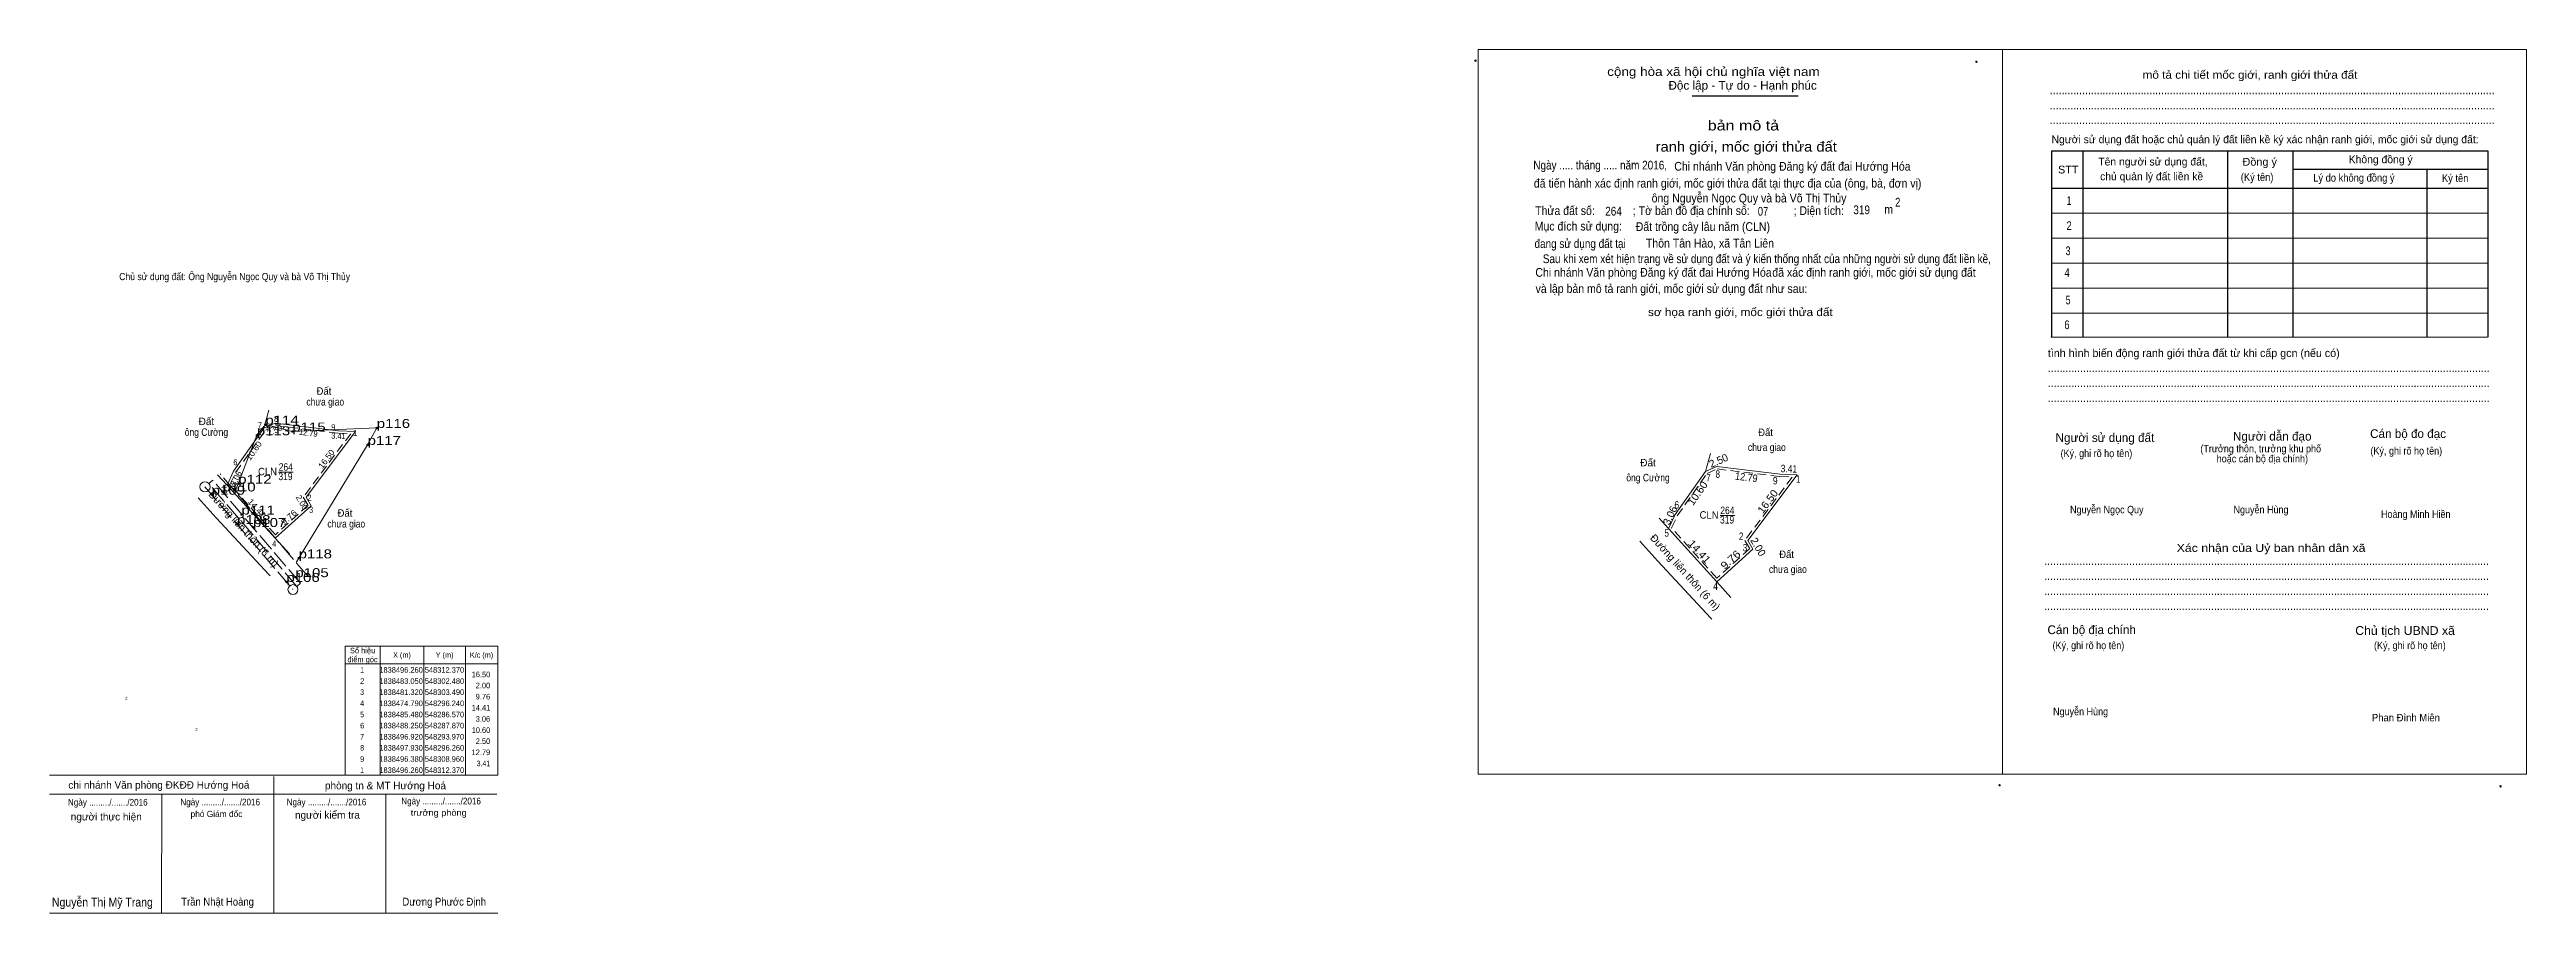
# Model space of a CAD drawing. Header units: metres. Extents: x 547674 to 548748, y 1838398 to 1838573.
# Drawn here: x 548250.9 to 548748.1, y 1838399.4 to 1838572.9 of the extents above; entities that cross this region are included whole.
import ezdxf
from ezdxf.enums import TextEntityAlignment as Align

# ---------------------------------------------------------------- set-up
doc = ezdxf.new("R2010")
doc.units = ezdxf.units.M
doc.header["$LTSCALE"] = 0.6
doc.header["$PDMODE"] = 32
doc.header["$PDSIZE"] = 0.3
for name, pattern in [('DOTTED', [1.5, 0.3, -1.2]), ('LONG_DASHED', [7.5, 6, -1.5]), ('MEDIUM_DASHED', [4.5, 3, -1.5])]:
    doc.linetypes.add(name, pattern=pattern)
for name, color, linetype, lineweight in [('1', 7, 'DOTTED', 13), ('10', 7, 'Continuous', 13), ('12', 7, 'Continuous', 25), ('17', 7, 'Continuous', 13), ('18', 7, 'Continuous', 13), ('23', 7, 'Continuous', 13), ('6', 7, 'Continuous', 13), ('63', 7, 'Continuous', 13), ('7', 7, 'Continuous', 13)]:
    doc.layers.add(name, color=color, linetype=linetype, lineweight=lineweight)
doc.layers.add('25', color=7, linetype='Continuous')
doc.layers.add('34', color=7, linetype='Continuous')

msp = doc.modelspace()

# ---------------------------------------------------------------- linework, layer by layer
at = {"layer": '1', "linetype": 'MEDIUM_DASHED'}
for points in [[(548311.4, 1838495.79), (548301.88, 1838483.08), (548302.85, 1838481.42), (548296.28, 1838475.5), (548287.16, 1838485.57), (548288.3, 1838488), (548294.3, 1838496.52), (548296.34, 1838497.42), (548308.92, 1838495.88)], [(548600.74, 1838487.08), (548591.22, 1838474.37), (548592.19, 1838472.71), (548585.62, 1838466.79), (548576.5, 1838476.86), (548577.64, 1838479.29), (548583.64, 1838487.81), (548585.68, 1838488.71), (548598.26, 1838487.17)]]:
    msp.add_lwpolyline(points, close=True, dxfattribs=at)
at = {"layer": '10'}
for p, q in [((548294.96, 1838500.55), (548293.97, 1838496.92)), ((548584.3, 1838491.84), (548583.31, 1838488.21)), ((548282.93, 1838485.78), (548283.7, 1838486.44)), ((548301.32, 1838465.78), (548300.57, 1838465.14))]:
    msp.add_line(p, q, dxfattribs=at)
msp.add_lwpolyline([(548300.43, 1838469.92), (548314.79, 1838493.55), (548316.62, 1838496.95), (548299.68, 1838496.24), (548294.27, 1838497.62), (548292.56, 1838495.48), (548288.22, 1838484.2)], dxfattribs=at)
for centre, radius in [((548282.15, 1838485.12), 1.02), ((548299.81, 1838464.49), 1)]:
    msp.add_circle(centre, radius, dxfattribs=at)
at = {"layer": '17'}
for p, q in [((548295.95, 1838399.47), (548295.97, 1838426.95)), ((548273.45, 1838399.49), (548273.47, 1838423.41)), ((548318.45, 1838399.45), (548318.47, 1838423.41))]:
    msp.add_line(p, q, dxfattribs=at)
msp.add_lwpolyline([(548309, 1838496.39), (548308.96, 1838496.38), (548312.37, 1838496.26)], dxfattribs=at)
at = {"layer": '18'}
for p, q in [((548293.97, 1838496.92), (548287.87, 1838488.25)), ((548296.26, 1838497.93), (548293.97, 1838496.92)), ((548296.26, 1838497.93), (548308.96, 1838496.38)), ((548312.37, 1838496.26), (548302.48, 1838483.05)), ((548585.6, 1838489.22), (548583.31, 1838488.21)), ((548585.6, 1838489.22), (548598.3, 1838487.67)), ((548287.87, 1838488.25), (548286.57, 1838485.48)), ((548286.57, 1838485.48), (548296.24, 1838474.79)), ((548583.31, 1838488.21), (548577.21, 1838479.54)), ((548601.71, 1838487.55), (548591.82, 1838474.34)), ((548598.3, 1838487.67), (548601.71, 1838487.55)), ((548296.24, 1838474.79), (548303.49, 1838481.32)), ((548302.48, 1838483.05), (548303.49, 1838481.32)), ((548577.21, 1838479.54), (548575.91, 1838476.77)), ((548575.91, 1838476.77), (548585.58, 1838466.08)), ((548591.82, 1838474.34), (548592.83, 1838472.61)), ((548585.58, 1838466.08), (548592.83, 1838472.61))]:
    msp.add_line(p, q, dxfattribs=at)
at = {"layer": '23', "linetype": 'LONG_DASHED'}
for p, q in [((548282.15, 1838485.12), (548299.81, 1838464.49)), ((548300.57, 1838465.14), (548282.93, 1838485.78)), ((548301.32, 1838465.78), (548283.7, 1838486.44)), ((548302.85, 1838467.09), (548285.21, 1838487.73))]:
    msp.add_line(p, q, dxfattribs=at)
at = {"layer": '23'}
for p, q in [((548284.66, 1838487.52), (548286.51, 1838485.53)), ((548280.8, 1838482.91), (548284.42, 1838478.9)), ((548574, 1838478.81), (548575.85, 1838476.82)), ((548296.24, 1838474.79), (548299.09, 1838471.64)), ((548570.14, 1838474.2), (548573.76, 1838470.19)), ((548585.58, 1838466.08), (548588.43, 1838462.93))]:
    msp.add_line(p, q, dxfattribs=at)
for points in [[(548284.42, 1838478.91), (548295.06, 1838467.44), (548295.25, 1838467.23)], [(548573.76, 1838470.2), (548584.4, 1838458.73), (548584.59, 1838458.52)]]:
    msp.add_lwpolyline(points, dxfattribs=at)
at = {"layer": '6'}
for p, q in [((548250.95, 1838427.21), (548340.95, 1838427.21)), ((548250.95, 1838423.41), (548340.75, 1838423.41)), ((548340.95, 1838399.51), (548250.95, 1838399.51))]:
    msp.add_line(p, q, dxfattribs=at)
at = {"layer": '63'}
for p, q in [((548296.93, 1838488.08), (548299.84, 1838488.08)), ((548586.27, 1838479.37), (548589.18, 1838479.37)), ((548310.27, 1838449.57), (548340.95, 1838449.57)), ((548317.29, 1838453.15), (548317.29, 1838427.21)), ((548326.07, 1838453.15), (548326.07, 1838427.21)), ((548334.43, 1838453.15), (548334.43, 1838427.21))]:
    msp.add_line(p, q, dxfattribs=at)
msp.add_lwpolyline([(548310.27, 1838453.15), (548340.95, 1838453.15), (548340.95, 1838427.21), (548310.27, 1838427.21)], close=True, dxfattribs=at)
at = {"layer": '7', "lineweight": 25}
for p, q in [((548580.65, 1838563.62), (548601.92, 1838563.62)), ((548659.07, 1838552.52), (548659.07, 1838515.16)), ((548688.09, 1838552.37), (548688.09, 1838515.16)), ((548701.18, 1838552.37), (548701.18, 1838515.16)), ((548701.18, 1838548.91), (548740.41, 1838548.91)), ((548728.12, 1838548.91), (548728.12, 1838515.16)), ((548652.77, 1838545.1), (548740.41, 1838545.1))]:
    msp.add_line(p, q, dxfattribs=at)
at = {"layer": '7'}
for p, q in [((548652.77, 1838540.08), (548740.41, 1838540.08)), ((548652.77, 1838535.06), (548740.41, 1838535.06)), ((548652.77, 1838530.05), (548740.41, 1838530.05)), ((548652.77, 1838525.03), (548740.41, 1838525.03)), ((548652.77, 1838520.01), (548740.41, 1838520.01)), ((548652.62, 1838515.16), (548740.26, 1838515.16))]:
    msp.add_line(p, q, dxfattribs=at)
for points in [[(548537.71, 1838572.94), (548642.9, 1838572.94), (548642.9, 1838427.45), (548537.71, 1838427.45)], [(548642.9, 1838572.94), (548748.09, 1838572.94), (548748.09, 1838427.45), (548642.9, 1838427.45)], [(548642.9, 1838572.94), (548748.09, 1838572.94), (548748.09, 1838427.45), (548642.9, 1838427.45)]]:
    msp.add_lwpolyline(points, close=True, dxfattribs=at)
at = {"layer": '7', "lineweight": 25}
msp.add_lwpolyline([(548740.41, 1838515.16), (548740.41, 1838552.52), (548652.77, 1838552.52), (548652.77, 1838515.16)], dxfattribs=at)
at = {"layer": '7'}
for p in [(548537.15, 1838570.69), (548637.7, 1838570.48), (548292.56, 1838495.47), (548294.27, 1838497.62), (548299.68, 1838496.24), (548314.79, 1838493.55), (548316.62, 1838496.95), (548283.51, 1838483.54), (548285.61, 1838484.2), (548288.82, 1838485.75), (548289.47, 1838479.56), (548288.6, 1838477.64), (548291.78, 1838477.05), (548300.94, 1838470.77), (548298.49, 1838466.03), (548300.29, 1838466.99), (548642.33, 1838425.2), (548742.89, 1838424.99)]:
    msp.add_point(p, dxfattribs=at)

# ---------------------------------------------------------------- texts
at = {"layer": '1'}
for s, height, width, p in [('319', 1.5, 0.85, (548298.305, 1838486.47)), ('319', 1.5, 0.85, (548587.645, 1838477.76)), ('2', 0.625, 0.8, (548266.36, 1838442.33)), ('2', 0.625, 0.8, (548280.44, 1838436.09))]:
    msp.add_text(s, height=height, dxfattribs=dict(at, width=width)).set_placement(p, align=Align.CENTER)
at = {"layer": '12', "width": 1.25}
for s, p in [('p114', (548294.27, 1838497.62)), ('p116', (548316.62, 1838496.95)), ('p113', (548292.56, 1838495.48)), ('p115', (548299.68, 1838496.24)), ('p117', (548314.79, 1838493.55)), ('p109', (548283.51, 1838483.54)), ('p110', (548285.61, 1838484.2)), ('p112', (548288.82, 1838485.75)), ('p108', (548288.6, 1838477.64)), ('p111', (548289.47, 1838479.56)), ('p107', (548291.78, 1838477.05)), ('p105', (548300.29, 1838466.99)), ('p118', (548300.94, 1838470.77)), ('p106', (548298.49, 1838466.03))]:
    msp.add_text(s, height=1.8, dxfattribs=at).set_placement(p)
at = {"layer": '17'}
for s, width, p in [('Đất ', 0.95, (548306.29, 1838503.61)), ('chưa giao', 0.85, (548306.29, 1838501.45)), ('ông Cường', 0.85, (548282.44, 1838495.36)), ('chưa giao', 0.85, (548595.63, 1838492.32)), ('Đất ', 0.95, (548595.63, 1838495.32)), ('ông Cường', 0.85, (548571.78, 1838486.23)), ('chưa giao', 0.85, (548310.51, 1838476.96)), ('Đất ', 0.95, (548310.51, 1838479.12)), ('chưa giao', 0.85, (548599.85, 1838467.83)), ('Đất ', 0.95, (548599.85, 1838470.83))]:
    msp.add_text(s, height=1.5, dxfattribs=dict(at, width=width)).set_placement(p, align=Align.CENTER)
for p in [(548282.44, 1838497.52), (548571.78, 1838489.23)]:
    msp.add_text('Đất', height=1.5, dxfattribs=at).set_placement(p, align=Align.CENTER)
for p in [(548289.3466, 1838476.1781), (548578.6866, 1838467.4681)]:
    msp.add_text('Đường liên thôn (6 m)', height=1.5, rotation=312.132, dxfattribs=at).set_placement(p, align=Align.CENTER)
for s, width, p in [('Nguyễn Ngọc Quy', 0.9, (548656.49, 1838479.81)), ('Nguyễn Hùng', 0.9, (548689.29, 1838479.81)), ('Hoàng Minh Hiền', 0.9, (548718.9, 1838478.89)), ('Nguyễn Hùng', 0.9, (548653.08, 1838439.26)), ('Phan Đình Miên', 0.95, (548717.06, 1838438.03))]:
    msp.add_text(s, height=1.5, dxfattribs=dict(at, width=width)).set_placement(p)
at = {"layer": '25', "width": 0.9}
for s, height, p in [('Chi nhánh Văn phòng Đăng ký đất đai Hướng Hóa', 1.755, (548577.05, 1838548.61)), ('Đất trồng cây lâu năm (CLN)', 1.76, (548569.31, 1838536.5)), ('Chi nhánh Văn phòng Đăng ký đất đai Hướng Hóa', 1.755, (548549.17, 1838527.31))]:
    msp.add_text(s, height=height, dxfattribs=at).set_placement(p)
at = {"layer": '34', "width": 0.9}
msp.add_text('Chủ sử dụng đất: Ông Nguyễn Ngọc Quy và bà Võ Thị Thủy', height=1.44, dxfattribs=at).set_placement((548264.93, 1838526.63))
at = {"layer": '6', "width": 0.9}
msp.add_text(' ông Nguyễn Ngọc Quy và bà Võ Thị Thủy', height=1.755, dxfattribs=at).set_placement((548571.92, 1838542.23))
at = {"layer": '6'}
for s, height, p in [('chi nhánh Văn phòng ĐKĐĐ Hướng Hoá', 1.5, (548272.895, 1838424.51)), ('phòng tn & MT Hướng Hoá', 1.5, (548318.37, 1838424.39)), ('người thực hiện', 1.5, (548262.34, 1838418.13)), ('phó Giám đốc', 1.25, (548284.46, 1838418.81)), ('người kiểm tra', 1.5, (548306.725, 1838418.49))]:
    msp.add_text(s, height=height, dxfattribs=at).set_placement(p, align=Align.CENTER)
for s, height, width, p in [('Ngày ........./......./2016', 1.35, 0.9, (548262.64, 1838421.11)), ('Ngày ........./......./2016', 1.35, 0.9, (548285.2, 1838421.15)), ('Ngày ........./......./2016', 1.35, 0.9, (548306.54, 1838421.15)), ('Ngày ........./......./2016', 1.35, 0.9, (548329.54, 1838421.35)), (' trưởng phòng', 1.25, 1.1, (548328.81, 1838419.07)), ('Nguyễn Thị Mỹ Trang', 1.75, 0.9, (548261.56, 1838400.85)), ('Trần Nhật Hoàng', 1.58, 0.9, (548284.675, 1838401.03)), ('Dương Phước Định', 1.58, 0.9, (548330.16, 1838401.03))]:
    msp.add_text(s, height=height, dxfattribs=dict(at, width=width)).set_placement(p, align=Align.CENTER)
at = {"layer": '63'}
for s, height, width, p in [(' 8', 1.2, 0.8, (548296.82, 1838498.16)), (' 7', 1.2, 0.8, (548293.57, 1838496.88)), (' 9', 1.2, 0.85, (548308.31, 1838496.5)), (' 1', 1.2, 0.75, (548312.73, 1838495.34)), (' 6', 1.2, 0.85, (548288.67, 1838489.46)), (' 8', 1.5, 0.8, (548586.23, 1838486.93)), (' 5', 1.2, 0.8, (548286.63, 1838483.82)), (' 2', 1.2, 0.85, (548303.54, 1838482.34)), (' 7', 1.5, 0.8, (548584.34, 1838486.2)), (' 9', 1.5, 0.85, (548597.79, 1838485.61)), (' 1', 1.5, 0.75, (548602.34, 1838485.95)), (' 3', 1.2, 0.8, (548303.86, 1838479.91)), (' 6', 1.5, 0.85, (548578.01, 1838480.75)), (' 4', 1.2, 0.85, (548296.47, 1838473.13)), (' 5', 1.5, 0.8, (548575.97, 1838475.11)), (' 2', 1.5, 0.85, (548590.96, 1838474.45)), (' 3', 1.5, 0.8, (548591.69, 1838472.16)), (' 4', 1.5, 0.85, (548585.81, 1838464.42)), ('16.50', 1.118, 0.8, (548339.41, 1838446.9)), ('2.00', 1.118, 0.8, (548339.4, 1838444.67)), ('14.41', 1.118, 0.8, (548339.41, 1838440.2)), ('3.06', 1.118, 0.8, (548339.39, 1838437.96)), ('9.76', 1.118, 0.8, (548339.39, 1838442.43)), ('10.60', 1.118, 0.8, (548339.41, 1838435.72)), ('2.50', 1.118, 0.8, (548339.4, 1838433.49)), ('12.79', 1.118, 0.8, (548339.4, 1838431.25)), ('3.41', 1.118, 0.75, (548339.4, 1838429.02))]:
    msp.add_text(s, height=height, dxfattribs=dict(at, width=width)).set_placement(p, align=Align.RIGHT)
for s, height, rotation, width, p in [('10.60', 1.2, 54.871, 1.05, (548292.4487, 1838492.0247)), ('12.79', 1.2, 353.042, 0.9, (548302.8173, 1838495.3706)), ('3.41', 1.2, 357.985, 0.85, (548308.9189, 1838494.7439)), ('16.50', 1.2, 53.179, 1.05, (548307.0042, 1838490.3554)), ('3.41', 1.5, 357.985, 0.85, (548600.0286, 1838488.0127)), ('10.60', 1.5, 54.871, 1.05, (548582.3308, 1838483.3984)), ('12.79', 1.5, 353.042, 0.9, (548591.4291, 1838486.3155)), ('16.50', 1.5, 53.179, 1.05, (548596.41, 1838481.7305)), ('14.41', 1.2, 312.132, 1.1, (548292.1103, 1838480.4325)), ('9.76', 1.2, 42.009, 1.15, (548299.4035, 1838478.5541)), ('14.41', 1.5, 312.132, 1.1, (548581.5406, 1838471.6231)), ('9.76', 1.5, 42.009, 1.15, (548588.8431, 1838469.929))]:
    msp.add_text(s, height=height, rotation=rotation, dxfattribs=dict(at, width=width)).set_placement(p, align=Align.CENTER)
for s, height, rotation, p in [('2.50', 1.2, 23.8, (548296.3779, 1838495.9318)), ('2.50', 1.5, 23.8, (548586.2473, 1838489.6948)), ('3.06', 1.2, 64.859, (548288.9499, 1838486.5401)), ('2.00', 1.2, 300.277, (548301.1067, 1838481.6925)), ('3.06', 1.5, 64.859, (548576.8842, 1838479.0614)), ('2.00', 1.5, 300.277, (548593.2324, 1838472.6931))]:
    msp.add_text(s, height=height, rotation=rotation, dxfattribs=at).set_placement(p, align=Align.CENTER)
for s, height, width, p in [('CLN', 1.5, 0.95, (548294.7, 1838487.44)), ('264', 1.5, 0.85, (548298.365, 1838488.36)), ('CLN', 1.5, 0.95, (548584.04, 1838478.73)), ('264', 1.5, 0.85, (548587.705, 1838479.65)), ('điểm góc', 1.118, 0.8, (548313.78, 1838449.9)), ('Số hiệu', 1.118, 0.8, (548313.78, 1838451.69)), (' 1', 1.118, 0.7, (548313.495, 1838447.8)), ('1838496.260', 1.118, 0.8, (548321.51, 1838447.8)), ('X (m)', 1.118, 0.9, (548321.685, 1838450.8)), ('548312.370', 1.118, 0.8, (548330.22, 1838447.8)), ('Y (m)', 1.118, 0.9, (548330.25, 1838450.8)), ('K/c (m)', 1.118, 0.85, (548337.655, 1838450.8)), (' 3', 1.118, 0.75, (548313.485, 1838443.33)), (' 2', 1.118, 0.8, (548313.49, 1838445.56)), ('1838483.050', 1.118, 0.8, (548321.51, 1838445.56)), ('1838481.320', 1.118, 0.8, (548321.51, 1838443.33)), ('548302.480', 1.118, 0.8, (548330.22, 1838445.56)), ('548303.490', 1.118, 0.8, (548330.22, 1838443.33)), (' 4', 1.118, 0.8, (548313.485, 1838441.09)), (' 5', 1.118, 0.75, (548313.495, 1838438.85)), ('1838474.790', 1.118, 0.8, (548321.51, 1838441.09)), ('1838485.480', 1.118, 0.8, (548321.51, 1838438.85)), ('548296.240', 1.118, 0.8, (548330.22, 1838441.09)), ('548286.570', 1.118, 0.8, (548330.22, 1838438.85)), (' 6', 1.118, 0.8, (548313.49, 1838436.62)), (' 7', 1.118, 0.75, (548313.495, 1838434.38)), ('1838488.250', 1.118, 0.8, (548321.51, 1838436.62)), ('1838496.920', 1.118, 0.8, (548321.51, 1838434.38)), ('548287.870', 1.118, 0.8, (548330.22, 1838436.62)), ('548293.970', 1.118, 0.8, (548330.22, 1838434.38)), (' 9', 1.118, 0.8, (548313.495, 1838429.91)), (' 8', 1.118, 0.75, (548313.495, 1838432.15)), (' 1', 1.118, 0.7, (548313.495, 1838427.67)), ('1838497.930', 1.118, 0.8, (548321.51, 1838432.15)), ('1838496.380', 1.118, 0.8, (548321.51, 1838429.91)), ('1838496.260', 1.118, 0.8, (548321.51, 1838427.67)), ('548296.260', 1.118, 0.8, (548330.22, 1838432.15)), ('548308.960', 1.118, 0.8, (548330.22, 1838429.91)), ('548312.370', 1.118, 0.8, (548330.22, 1838427.67))]:
    msp.add_text(s, height=height, dxfattribs=dict(at, width=width)).set_placement(p, align=Align.CENTER)
at = {"layer": '7'}
for s, height, width, p in [('cộng hòa xã hội chủ nghĩa việt nam', 1.756, 1.15, (548563.59, 1838567.63)), ('........................................................................................................................................................', 1.756, 0.9, (548652.43, 1838563.97)), ('........................................................................................................................................................', 1.756, 0.9, (548652.43, 1838560.95)), ('........................................................................................................................................................', 1.756, 0.9, (548652.43, 1838557.95)), ('Ngày ..... tháng ..... năm 2016, ', 1.755, 0.85, (548548.76, 1838548.85)), ('STT', 1.555, 1.05, (548654.07, 1838548.05)), ('(Ký tên)', 1.555, 0.9, (548690.75, 1838546.55)), ('Đồng ý', 1.555, 1.05, (548691.09, 1838549.61)), ('Lý do không đồng ý', 1.555, 0.9, (548705.29, 1838546.41)), ('Ký tên', 1.555, 0.9, (548731.13, 1838546.35)), (' đã tiến hành xác định ranh giới, mốc giới thửa đất tại thực địa của (ông, bà, đơn vị)', 1.755, 0.9, (548548.28, 1838545.21)), ('2', 1.755, 0.8, (548621.38, 1838541.41)), ('Thửa đất số:             ; Tờ bản đồ địa chính số:               ; Diện tích:', 1.755, 0.9, (548549.12, 1838539.71)), ('Mục đích sử dụng:', 1.755, 0.9, (548549.04, 1838536.59)), ('264', 1.76, 0.85, (548563.19, 1838539.59)), ('07', 1.76, 0.8, (548593.82, 1838539.57)), ('319', 1.76, 0.85, (548612.99, 1838539.87)), (' m', 1.755, 0.9, (548618.62, 1838539.95)), ('đang sử dụng đất tại', 1.755, 0.85, (548549, 1838533.09)), ('Thôn Tân Hào, xã Tân Liên', 1.755, 0.9, (548571.35, 1838533.17)), ('Sau khi xem xét hiện trạng về sử dụng đất và ý kiến thống nhất của những người sử dụng đất liền kề,', 1.755, 0.85, (548550.66, 1838530.05)), (' đã xác định ranh giới, mốc giới sử dụng đất', 1.755, 0.9, (548596.14, 1838527.31)), (' và lập bản mô tả ranh giới, mốc giới sử dụng đất như sau:', 1.755, 0.9, (548548.62, 1838524.05)), ('.......................................................................................................................................................', 1.756, 0.9, (548652.03, 1838508.19)), ('.......................................................................................................................................................', 1.756, 0.9, (548652.03, 1838505.17)), ('.......................................................................................................................................................', 1.756, 0.9, (548652.03, 1838502.17)), ('(Ký, ghi rõ họ tên)', 1.505, 0.9, (548654.58, 1838491.11)), ('(Ký, ghi rõ họ tên)', 1.505, 0.9, (548716.77, 1838491.61)), ('........................................................................................................................................................', 1.756, 0.9, (548651.31, 1838469.41)), ('........................................................................................................................................................', 1.756, 0.9, (548651.31, 1838466.41)), ('........................................................................................................................................................', 1.756, 0.9, (548651.31, 1838463.41)), ('........................................................................................................................................................', 1.756, 0.9, (548651.31, 1838460.39)), ('(Ký, ghi rõ họ tên)', 1.505, 0.9, (548652.97, 1838452.53)), ('Chủ tịch UBND xã', 1.756, 1.05, (548713.72, 1838455.39)), ('(Ký, ghi rõ họ tên)', 1.505, 0.9, (548717.49, 1838452.53))]:
    msp.add_text(s, height=height, dxfattribs=dict(at, width=width)).set_placement(p)
for s, height, width, p in [('mô tả chi tiết mốc giới, ranh giới thửa đất', 1.605, 1.1, (548692.6, 1838567.07)), ('bản mô tả', 2.007, 1.2, (548590.93, 1838556.69)), ('ranh giới, mốc giới thửa đất', 2.007, 1.1, (548591.49, 1838552.43)), ('1', 1.756, 0.7, (548656.275, 1838541.71)), ('2', 1.756, 0.8, (548656.285, 1838536.69)), ('3', 1.756, 0.75, (548656.085, 1838531.65)), ('4', 1.756, 0.8, (548655.89, 1838527.27)), ('5', 1.756, 0.75, (548656.095, 1838521.77)), ('sơ họa ranh giới, mốc giới thửa đất', 1.605, 1.1, (548590.315, 1838519.41)), ('6', 1.756, 0.8, (548655.865, 1838516.79)), ('(Trưởng thôn, trưởng khu phố', 1.505, 0.9, (548694.75, 1838492.05)), ('hoặc cán bộ địa chính)', 1.505, 0.9, (548695.085, 1838490.03)), ('Xác nhận của Uỷ ban nhân dân xã', 1.606, 1.15, (548696.83, 1838472.05))]:
    msp.add_text(s, height=height, dxfattribs=dict(at, width=width)).set_placement(p, align=Align.CENTER)
for s, height, p in [('Độc lập - Tự do - Hạnh phúc', 1.756, (548575.88, 1838564.87)), ('Người sử dụng đất hoặc chủ quản lý đất liền kề ký xác nhận ranh giới, mốc giới sử dụng đất:', 1.555, (548652.77, 1838554.13)), ('Tên người sử dụng đất,', 1.555, (548662.15, 1838549.65)), ('chủ quản lý đất liền kề', 1.555, (548662.51, 1838546.69)), ('Không đồng ý', 1.555, (548712.41, 1838550.11)), ('tình hình biến động ranh giới thửa đất từ khi cấp gcn (nếu có)', 1.605, (548652.03, 1838511.19)), ('Người sử dụng đất', 1.756, (548653.57, 1838494.13)), ('Người dẫn đạo', 1.755, (548689.18, 1838494.41)), ('Cán bộ đo đạc', 1.752, (548716.71, 1838494.93)), ('Cán bộ địa chính', 1.756, (548651.95, 1838455.55))]:
    msp.add_text(s, height=height, dxfattribs=at).set_placement(p)

doc.saveas('drawing.dxf')
